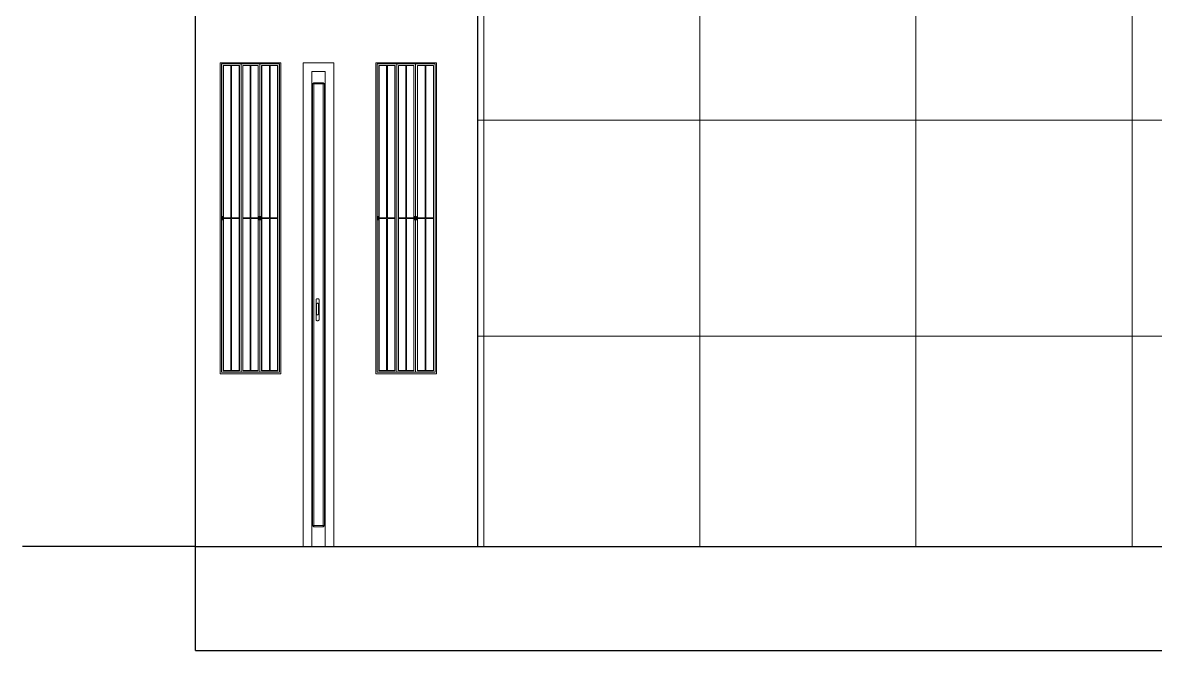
# Model space of a CAD drawing. Header units: inches. Extents: x -9985691 to 3643, y -3270716 to 4788.
# Drawn here: x -4972208.8 to -4972012.2, y -3262927.9 to -3262818.9 of the extents above; entities that cross this region are included whole.
import ezdxf

# ---------------------------------------------------------------- set-up
doc = ezdxf.new("R2010")
doc.units = ezdxf.units.IN
doc.header["$LTSCALE"] = 2
doc.header["$MEASUREMENT"] = 0
doc.linetypes.add('ACAD_ISO02W100', pattern=[15, 12, -3])
doc.layers.get('0').update_dxf_attribs({"linetype": 'CONTINUOUS'})
doc.layers.add('HATCH', color=60, linetype='ACAD_ISO02W100', lineweight=13)
doc.layers.add('window', color=4, linetype='CONTINUOUS', lineweight=13)

msp = doc.modelspace()

# ---------------------------------------------------------------- hatches: boundary and pattern name
at = {"layer": 'HATCH', "transparency": 33554661}
h = msp.add_hatch(dxfattribs=at)
h.set_pattern_fill('ANSI37', color=256, scale=300, angle=45)
h.set_pattern_definition([(90, (32433.695, 226.672), (-37.5, 0), []), (180, (32433.695, 226.672), (-4e-15, -37.5), [])])
h.paths.add_polyline_path([(-4972129.78, -3262909.85), (-4971845.53, -3262909.85), (-4971845.53, -3262578.85), (-4971815.53, -3262578.85), (-4971815.53, -3262573.85), (-4971845.53, -3262573.85), (-4971845.53, -3262535.85), (-4972129.78, -3262535.85), (-4972129.78, -3262573.85)])

# ---------------------------------------------------------------- linework, layer by layer
at = {"ltscale": 0.5}
for p, q in [((-4972129.78, -3262909.85), (-4972129.78, -3262573.85)), ((-4972178.79, -3262909.85), (-4972178.79, -3262802.85)), ((-4972178.79, -3262909.85), (-4972208.79, -3262909.85)), ((-4972178.79, -3262909.85), (-4971845.53, -3262909.85)), ((-4972178.79, -3262927.85), (-4972178.79, -3262909.85)), ((-4972178.79, -3262927.85), (-4971845.53, -3262927.85))]:
    msp.add_line(p, q, dxfattribs=at)
at = {"layer": 'window'}
for p, q in [((-4972174.51, -3262879.85), (-4972174.51, -3262825.85)), ((-4972163.99, -3262825.85), (-4972174.51, -3262825.85)), ((-4972174.29, -3262879.59), (-4972174.29, -3262826.05)), ((-4972164.21, -3262826.05), (-4972174.29, -3262826.05)), ((-4972174, -3262879.32), (-4972174, -3262826.31)), ((-4972174, -3262826.31), (-4972171.18, -3262826.31)), ((-4972173.96, -3262826.35), (-4972174, -3262826.31)), ((-4972173.96, -3262879.29), (-4972173.96, -3262826.35)), ((-4972171.22, -3262826.35), (-4972173.96, -3262826.35)), ((-4972172.66, -3262826.35), (-4972172.66, -3262852.75)), ((-4972172.52, -3262826.35), (-4972172.52, -3262852.75)), ((-4972171.22, -3262826.35), (-4972171.18, -3262826.31)), ((-4972171.22, -3262826.35), (-4972171.22, -3262879.29)), ((-4972171.18, -3262826.31), (-4972171.18, -3262879.32)), ((-4972170.89, -3262826.05), (-4972170.89, -3262879.59)), ((-4972167.9, -3262826.31), (-4972170.6, -3262826.31)), ((-4972170.6, -3262826.31), (-4972170.6, -3262879.32)), ((-4972170.57, -3262826.35), (-4972170.6, -3262826.31)), ((-4972170.57, -3262826.35), (-4972170.57, -3262879.29)), ((-4972170.57, -3262826.35), (-4972167.94, -3262826.35)), ((-4972169.32, -3262826.35), (-4972169.32, -3262852.75)), ((-4972169.18, -3262826.35), (-4972169.18, -3262852.75)), ((-4972167.94, -3262826.35), (-4972167.9, -3262826.31)), ((-4972167.94, -3262879.29), (-4972167.94, -3262826.35)), ((-4972167.9, -3262879.32), (-4972167.9, -3262826.31)), ((-4972167.61, -3262826.05), (-4972167.61, -3262879.59)), ((-4972167.32, -3262879.32), (-4972167.32, -3262826.31)), ((-4972167.32, -3262826.31), (-4972164.5, -3262826.31)), ((-4972167.28, -3262826.35), (-4972167.32, -3262826.31)), ((-4972167.28, -3262879.29), (-4972167.28, -3262826.35)), ((-4972164.54, -3262826.35), (-4972167.28, -3262826.35)), ((-4972165.98, -3262826.35), (-4972165.98, -3262852.75)), ((-4972165.84, -3262826.35), (-4972165.84, -3262852.75)), ((-4972164.54, -3262826.35), (-4972164.5, -3262826.31)), ((-4972164.54, -3262826.35), (-4972164.54, -3262879.29)), ((-4972164.5, -3262826.31), (-4972164.5, -3262879.32)), ((-4972164.21, -3262826.05), (-4972164.21, -3262879.59)), ((-4972163.99, -3262879.85), (-4972163.99, -3262825.85)), ((-4972147.49, -3262879.85), (-4972147.49, -3262825.85)), ((-4972136.97, -3262825.85), (-4972147.49, -3262825.85)), ((-4972147.27, -3262879.59), (-4972147.27, -3262826.05)), ((-4972137.19, -3262826.05), (-4972147.27, -3262826.05)), ((-4972146.98, -3262879.32), (-4972146.98, -3262826.31)), ((-4972146.98, -3262826.31), (-4972144.17, -3262826.31)), ((-4972146.95, -3262826.35), (-4972146.98, -3262826.31)), ((-4972146.95, -3262879.29), (-4972146.95, -3262826.35)), ((-4972144.2, -3262826.35), (-4972146.95, -3262826.35)), ((-4972145.65, -3262826.35), (-4972145.65, -3262852.75)), ((-4972145.5, -3262826.35), (-4972145.5, -3262852.75)), ((-4972144.2, -3262826.35), (-4972144.17, -3262826.31)), ((-4972144.2, -3262826.35), (-4972144.2, -3262879.29)), ((-4972144.17, -3262826.31), (-4972144.17, -3262879.32)), ((-4972143.88, -3262826.05), (-4972143.88, -3262879.59)), ((-4972140.88, -3262826.31), (-4972143.59, -3262826.31)), ((-4972143.59, -3262826.31), (-4972143.59, -3262879.32)), ((-4972143.55, -3262826.35), (-4972143.59, -3262826.31)), ((-4972143.55, -3262826.35), (-4972143.55, -3262879.29)), ((-4972143.55, -3262826.35), (-4972140.92, -3262826.35)), ((-4972142.31, -3262826.35), (-4972142.31, -3262852.75)), ((-4972142.16, -3262826.35), (-4972142.16, -3262852.75)), ((-4972140.92, -3262826.35), (-4972140.88, -3262826.31)), ((-4972140.92, -3262879.29), (-4972140.92, -3262826.35)), ((-4972140.88, -3262879.32), (-4972140.88, -3262826.31)), ((-4972140.59, -3262826.05), (-4972140.59, -3262879.59)), ((-4972140.3, -3262879.32), (-4972140.3, -3262826.31)), ((-4972140.3, -3262826.31), (-4972137.48, -3262826.31)), ((-4972140.27, -3262826.35), (-4972140.3, -3262826.31)), ((-4972140.27, -3262879.29), (-4972140.27, -3262826.35)), ((-4972137.52, -3262826.35), (-4972140.27, -3262826.35)), ((-4972138.97, -3262826.35), (-4972138.97, -3262852.75)), ((-4972138.82, -3262826.35), (-4972138.82, -3262852.75)), ((-4972137.52, -3262826.35), (-4972137.48, -3262826.31)), ((-4972137.52, -3262826.35), (-4972137.52, -3262879.29)), ((-4972137.48, -3262826.31), (-4972137.48, -3262879.32)), ((-4972137.19, -3262826.05), (-4972137.19, -3262879.59)), ((-4972136.97, -3262879.85), (-4972136.97, -3262825.85)), ((-4972158.48, -3262829.54), (-4972158.25, -3262829.31)), ((-4972156.42, -3262829.54), (-4972156.64, -3262829.31)), ((-4972174.17, -3262852.56), (-4972174.18, -3262852.57)), ((-4972174.18, -3262852.58), (-4972174.18, -3262852.57)), ((-4972174.18, -3262852.57), (-4972174.18, -3262852.57)), ((-4972174.18, -3262852.58), (-4972174.18, -3262852.58)), ((-4972174.18, -3262852.59), (-4972174.18, -3262852.58)), ((-4972174.18, -3262852.59), (-4972174.18, -3262852.58)), ((-4972174.18, -3262853.09), (-4972174.18, -3262852.59)), ((-4972174.17, -3262852.56), (-4972174.16, -3262852.56)), ((-4972174.17, -3262852.56), (-4972174.17, -3262852.56)), ((-4972174.17, -3262852.68), (-4972174.17, -3262852.69)), ((-4972174.17, -3262852.68), (-4972174.17, -3262852.68)), ((-4972174.16, -3262852.68), (-4972174.17, -3262852.68)), ((-4972174.17, -3262852.69), (-4972174.17, -3262852.69)), ((-4972174.17, -3262852.69), (-4972174.17, -3262852.69)), ((-4972174.17, -3262852.69), (-4972174.17, -3262852.94)), ((-4972174.17, -3262852.95), (-4972174.17, -3262852.94)), ((-4972174.17, -3262852.96), (-4972174.17, -3262852.95)), ((-4972174.17, -3262852.95), (-4972174.17, -3262852.95)), ((-4972174.17, -3262852.95), (-4972174.17, -3262852.95)), ((-4972174.16, -3262852.96), (-4972174.17, -3262852.96)), ((-4972174.15, -3262852.55), (-4972174.16, -3262852.56)), ((-4972174.16, -3262852.56), (-4972174.16, -3262852.56)), ((-4972174.16, -3262852.67), (-4972174.16, -3262852.68)), ((-4972174.16, -3262852.67), (-4972174.16, -3262852.67)), ((-4972174.15, -3262852.67), (-4972174.16, -3262852.67)), ((-4972174.14, -3262852.55), (-4972174.15, -3262852.55)), ((-4972174.15, -3262852.67), (-4972174.15, -3262852.67)), ((-4972174.14, -3262852.67), (-4972174.15, -3262852.67)), ((-4972174.14, -3262852.55), (-4972174.13, -3262852.56)), ((-4972174.14, -3262852.55), (-4972174.14, -3262852.55)), ((-4972174.14, -3262852.67), (-4972174.14, -3262852.67)), ((-4972174.14, -3262852.67), (-4972174.14, -3262852.67)), ((-4972174.13, -3262852.67), (-4972174.14, -3262852.67)), ((-4972174.13, -3262852.56), (-4972174.13, -3262852.56)), ((-4972174.13, -3262852.56), (-4972174.12, -3262852.56)), ((-4972174.13, -3262852.67), (-4972174.13, -3262852.67)), ((-4972174.12, -3262852.68), (-4972174.13, -3262852.67)), ((-4972174.12, -3262852.56), (-4972174.11, -3262852.57)), ((-4972174.12, -3262852.56), (-4972174.12, -3262852.56)), ((-4972174.12, -3262852.68), (-4972174.12, -3262852.68)), ((-4972174.12, -3262852.68), (-4972174.12, -3262852.68)), ((-4972174.12, -3262852.69), (-4972174.12, -3262852.68)), ((-4972174.12, -3262852.94), (-4972174.12, -3262852.69)), ((-4972174.12, -3262852.69), (-4972174.12, -3262852.69)), ((-4972174.12, -3262852.69), (-4972174.12, -3262852.69)), ((-4972174.12, -3262852.94), (-4972174.12, -3262852.95)), ((-4972174.12, -3262852.95), (-4972174.12, -3262852.95)), ((-4972174.12, -3262852.95), (-4972174.12, -3262852.95)), ((-4972174.12, -3262852.95), (-4972174.12, -3262852.96)), ((-4972174.12, -3262852.96), (-4972174.12, -3262852.96)), ((-4972174.11, -3262852.58), (-4972174.11, -3262852.57)), ((-4972174.11, -3262852.57), (-4972174.11, -3262852.57)), ((-4972174.1, -3262852.58), (-4972174.11, -3262852.58)), ((-4972174.1, -3262852.58), (-4972174.1, -3262852.59)), ((-4972174.1, -3262852.59), (-4972174.1, -3262853.09)), ((-4972173.96, -3262852.75), (-4972172.66, -3262852.75)), ((-4972173.96, -3262852.88), (-4972172.66, -3262852.88)), ((-4972172.66, -3262852.88), (-4972172.66, -3262879.29)), ((-4972172.52, -3262852.75), (-4972171.22, -3262852.75)), ((-4972172.52, -3262852.88), (-4972171.22, -3262852.88)), ((-4972172.52, -3262852.88), (-4972172.52, -3262879.29)), ((-4972169.32, -3262852.75), (-4972170.57, -3262852.75)), ((-4972169.32, -3262852.88), (-4972170.57, -3262852.88)), ((-4972169.32, -3262852.88), (-4972169.32, -3262879.29)), ((-4972167.94, -3262852.75), (-4972169.18, -3262852.75)), ((-4972169.18, -3262852.88), (-4972169.18, -3262879.29)), ((-4972167.94, -3262852.88), (-4972169.18, -3262852.88)), ((-4972167.8, -3262852.58), (-4972167.8, -3262852.59)), ((-4972167.79, -3262852.58), (-4972167.8, -3262852.58)), ((-4972167.8, -3262852.59), (-4972167.8, -3262853.09)), ((-4972167.78, -3262852.56), (-4972167.79, -3262852.57)), ((-4972167.79, -3262852.57), (-4972167.79, -3262852.58)), ((-4972167.79, -3262852.57), (-4972167.79, -3262852.57)), ((-4972167.77, -3262852.56), (-4972167.78, -3262852.56)), ((-4972167.78, -3262852.56), (-4972167.78, -3262852.56)), ((-4972167.78, -3262852.68), (-4972167.77, -3262852.68)), ((-4972167.78, -3262852.68), (-4972167.78, -3262852.68)), ((-4972167.78, -3262852.69), (-4972167.78, -3262852.68)), ((-4972167.78, -3262852.69), (-4972167.78, -3262852.69)), ((-4972167.78, -3262852.69), (-4972167.78, -3262852.69)), ((-4972167.78, -3262852.73), (-4972167.78, -3262852.69)), ((-4972167.78, -3262852.72), (-4972167.77, -3262852.71)), ((-4972167.78, -3262852.73), (-4972167.78, -3262852.72)), ((-4972167.78, -3262852.72), (-4972167.78, -3262852.72)), ((-4972167.78, -3262852.72), (-4972167.78, -3262852.72)), ((-4972167.78, -3262852.73), (-4972167.78, -3262852.73)), ((-4972167.78, -3262852.94), (-4972167.78, -3262852.73)), ((-4972167.78, -3262852.94), (-4972167.78, -3262852.95)), ((-4972167.78, -3262852.95), (-4972167.78, -3262852.95)), ((-4972167.78, -3262852.95), (-4972167.78, -3262852.95)), ((-4972167.78, -3262852.95), (-4972167.78, -3262852.96)), ((-4972167.78, -3262852.96), (-4972167.77, -3262852.96)), ((-4972167.76, -3262852.55), (-4972167.77, -3262852.56)), ((-4972167.77, -3262852.56), (-4972167.77, -3262852.56)), ((-4972167.77, -3262852.67), (-4972167.76, -3262852.67)), ((-4972167.77, -3262852.67), (-4972167.77, -3262852.67)), ((-4972167.77, -3262852.68), (-4972167.77, -3262852.67)), ((-4972167.77, -3262852.71), (-4972167.76, -3262852.71)), ((-4972167.77, -3262852.71), (-4972167.77, -3262852.71)), ((-4972167.77, -3262852.71), (-4972167.77, -3262852.71)), ((-4972167.75, -3262852.55), (-4972167.76, -3262852.55)), ((-4972167.76, -3262852.55), (-4972167.76, -3262852.55)), ((-4972167.76, -3262852.67), (-4972167.75, -3262852.67)), ((-4972167.76, -3262852.67), (-4972167.76, -3262852.67)), ((-4972167.76, -3262852.67), (-4972167.76, -3262852.67)), ((-4972167.76, -3262852.71), (-4972167.76, -3262852.71)), ((-4972167.76, -3262852.71), (-4972167.75, -3262852.71)), ((-4972167.76, -3262852.71), (-4972167.76, -3262852.71)), ((-4972167.74, -3262852.56), (-4972167.75, -3262852.55)), ((-4972167.75, -3262852.67), (-4972167.74, -3262852.67)), ((-4972167.75, -3262852.67), (-4972167.75, -3262852.67)), ((-4972167.75, -3262852.71), (-4972167.74, -3262852.71)), ((-4972167.75, -3262852.71), (-4972167.75, -3262852.71)), ((-4972167.73, -3262852.56), (-4972167.74, -3262852.56)), ((-4972167.74, -3262852.56), (-4972167.74, -3262852.56)), ((-4972167.74, -3262852.67), (-4972167.74, -3262852.68)), ((-4972167.74, -3262852.67), (-4972167.74, -3262852.67)), ((-4972167.74, -3262852.68), (-4972167.73, -3262852.68)), ((-4972167.74, -3262852.71), (-4972167.74, -3262852.71)), ((-4972167.74, -3262852.71), (-4972167.73, -3262852.72)), ((-4972167.74, -3262852.71), (-4972167.74, -3262852.71)), ((-4972167.74, -3262852.96), (-4972167.73, -3262852.96)), ((-4972167.72, -3262852.57), (-4972167.73, -3262852.56)), ((-4972167.73, -3262852.56), (-4972167.73, -3262852.56)), ((-4972167.73, -3262852.68), (-4972167.73, -3262852.69)), ((-4972167.73, -3262852.68), (-4972167.73, -3262852.68)), ((-4972167.73, -3262852.69), (-4972167.73, -3262852.69)), ((-4972167.73, -3262852.69), (-4972167.73, -3262852.69)), ((-4972167.73, -3262852.94), (-4972167.73, -3262852.69)), ((-4972167.73, -3262852.72), (-4972167.73, -3262852.72)), ((-4972167.73, -3262852.72), (-4972167.73, -3262852.72)), ((-4972167.73, -3262852.72), (-4972167.73, -3262852.73)), ((-4972167.73, -3262852.73), (-4972167.73, -3262852.73)), ((-4972167.73, -3262852.95), (-4972167.73, -3262852.94)), ((-4972167.73, -3262852.96), (-4972167.73, -3262852.95)), ((-4972167.73, -3262852.95), (-4972167.73, -3262852.95)), ((-4972167.73, -3262852.95), (-4972167.73, -3262852.95)), ((-4972167.72, -3262852.58), (-4972167.72, -3262852.57)), ((-4972167.72, -3262852.57), (-4972167.72, -3262852.57)), ((-4972167.72, -3262852.58), (-4972167.72, -3262852.58)), ((-4972167.72, -3262852.59), (-4972167.72, -3262852.58)), ((-4972167.72, -3262852.59), (-4972167.72, -3262852.58)), ((-4972167.72, -3262853.09), (-4972167.72, -3262852.59)), ((-4972167.5, -3262852.58), (-4972167.5, -3262852.57)), ((-4972167.5, -3262852.57), (-4972167.49, -3262852.57)), ((-4972167.5, -3262852.58), (-4972167.5, -3262852.58)), ((-4972167.5, -3262852.59), (-4972167.5, -3262852.58)), ((-4972167.5, -3262852.59), (-4972167.5, -3262852.58)), ((-4972167.5, -3262853.09), (-4972167.5, -3262852.59)), ((-4972167.49, -3262852.56), (-4972167.49, -3262852.57)), ((-4972167.49, -3262852.56), (-4972167.48, -3262852.56)), ((-4972167.49, -3262852.56), (-4972167.49, -3262852.56)), ((-4972167.49, -3262852.68), (-4972167.49, -3262852.69)), ((-4972167.48, -3262852.68), (-4972167.49, -3262852.68)), ((-4972167.49, -3262852.69), (-4972167.49, -3262852.69)), ((-4972167.49, -3262852.69), (-4972167.49, -3262852.69)), ((-4972167.49, -3262852.69), (-4972167.49, -3262852.94)), ((-4972167.49, -3262852.95), (-4972167.49, -3262852.94)), ((-4972167.48, -3262852.96), (-4972167.49, -3262852.95)), ((-4972167.49, -3262852.95), (-4972167.49, -3262852.95)), ((-4972167.49, -3262852.95), (-4972167.49, -3262852.95)), ((-4972167.47, -3262852.56), (-4972167.48, -3262852.56)), ((-4972167.48, -3262852.67), (-4972167.48, -3262852.68)), ((-4972167.47, -3262852.67), (-4972167.48, -3262852.67)), ((-4972167.48, -3262852.68), (-4972167.48, -3262852.68)), ((-4972167.48, -3262852.96), (-4972167.48, -3262852.96)), ((-4972167.47, -3262852.55), (-4972167.47, -3262852.56)), ((-4972167.46, -3262852.55), (-4972167.47, -3262852.55)), ((-4972167.47, -3262852.67), (-4972167.47, -3262852.67)), ((-4972167.47, -3262852.67), (-4972167.47, -3262852.67)), ((-4972167.46, -3262852.67), (-4972167.47, -3262852.67)), ((-4972167.46, -3262852.55), (-4972167.45, -3262852.56)), ((-4972167.46, -3262852.55), (-4972167.46, -3262852.55)), ((-4972167.46, -3262852.67), (-4972167.46, -3262852.67)), ((-4972167.45, -3262852.67), (-4972167.46, -3262852.67)), ((-4972167.45, -3262852.56), (-4972167.44, -3262852.56)), ((-4972167.45, -3262852.67), (-4972167.45, -3262852.67)), ((-4972167.45, -3262852.67), (-4972167.45, -3262852.67)), ((-4972167.44, -3262852.68), (-4972167.45, -3262852.67)), ((-4972167.44, -3262852.56), (-4972167.44, -3262852.56)), ((-4972167.44, -3262852.56), (-4972167.43, -3262852.56)), ((-4972167.44, -3262852.68), (-4972167.44, -3262852.68)), ((-4972167.44, -3262852.68), (-4972167.44, -3262852.68)), ((-4972167.44, -3262852.69), (-4972167.44, -3262852.68)), ((-4972167.44, -3262852.69), (-4972167.44, -3262852.69)), ((-4972167.43, -3262852.69), (-4972167.44, -3262852.69)), ((-4972167.43, -3262852.94), (-4972167.44, -3262852.95)), ((-4972167.44, -3262852.95), (-4972167.44, -3262852.95)), ((-4972167.44, -3262852.95), (-4972167.44, -3262852.95)), ((-4972167.44, -3262852.95), (-4972167.44, -3262852.96)), ((-4972167.44, -3262852.96), (-4972167.44, -3262852.96)), ((-4972167.43, -3262852.56), (-4972167.43, -3262852.57)), ((-4972167.42, -3262852.58), (-4972167.43, -3262852.57)), ((-4972167.43, -3262852.57), (-4972167.43, -3262852.57)), ((-4972167.43, -3262852.94), (-4972167.43, -3262852.69)), ((-4972167.42, -3262852.58), (-4972167.42, -3262852.59)), ((-4972167.42, -3262852.58), (-4972167.42, -3262852.58)), ((-4972167.42, -3262852.59), (-4972167.42, -3262853.09)), ((-4972167.28, -3262852.75), (-4972165.98, -3262852.75)), ((-4972167.28, -3262852.88), (-4972165.98, -3262852.88)), ((-4972165.98, -3262852.88), (-4972165.98, -3262879.29)), ((-4972165.84, -3262852.75), (-4972164.54, -3262852.75)), ((-4972165.84, -3262852.88), (-4972164.54, -3262852.88)), ((-4972165.84, -3262852.88), (-4972165.84, -3262879.29)), ((-4972147.17, -3262852.58), (-4972147.16, -3262852.58)), ((-4972147.17, -3262852.59), (-4972147.17, -3262852.58)), ((-4972147.17, -3262852.59), (-4972147.16, -3262852.58)), ((-4972147.17, -3262853.09), (-4972147.17, -3262852.59)), ((-4972147.15, -3262852.56), (-4972147.16, -3262852.57)), ((-4972147.16, -3262852.58), (-4972147.16, -3262852.57)), ((-4972147.16, -3262852.57), (-4972147.16, -3262852.57)), ((-4972147.15, -3262852.56), (-4972147.14, -3262852.56)), ((-4972147.15, -3262852.56), (-4972147.15, -3262852.56)), ((-4972147.14, -3262852.67), (-4972147.15, -3262852.68)), ((-4972147.15, -3262852.68), (-4972147.15, -3262852.69)), ((-4972147.15, -3262852.68), (-4972147.15, -3262852.68)), ((-4972147.15, -3262852.68), (-4972147.15, -3262852.68)), ((-4972147.15, -3262852.69), (-4972147.15, -3262852.69)), ((-4972147.15, -3262852.69), (-4972147.15, -3262852.69)), ((-4972147.15, -3262852.69), (-4972147.15, -3262852.94)), ((-4972147.15, -3262852.95), (-4972147.15, -3262852.94)), ((-4972147.15, -3262852.96), (-4972147.15, -3262852.95)), ((-4972147.15, -3262852.95), (-4972147.15, -3262852.95)), ((-4972147.15, -3262852.95), (-4972147.15, -3262852.95)), ((-4972147.15, -3262852.96), (-4972147.15, -3262852.96)), ((-4972147.13, -3262852.55), (-4972147.14, -3262852.56)), ((-4972147.14, -3262852.56), (-4972147.14, -3262852.56)), ((-4972147.14, -3262852.67), (-4972147.14, -3262852.67)), ((-4972147.13, -3262852.67), (-4972147.14, -3262852.67)), ((-4972147.13, -3262852.55), (-4972147.13, -3262852.55)), ((-4972147.12, -3262852.55), (-4972147.13, -3262852.55)), ((-4972147.13, -3262852.67), (-4972147.13, -3262852.67)), ((-4972147.13, -3262852.67), (-4972147.13, -3262852.67)), ((-4972147.12, -3262852.67), (-4972147.13, -3262852.67)), ((-4972147.12, -3262852.55), (-4972147.11, -3262852.56)), ((-4972147.12, -3262852.67), (-4972147.12, -3262852.67)), ((-4972147.11, -3262852.67), (-4972147.12, -3262852.67)), ((-4972147.11, -3262852.56), (-4972147.11, -3262852.56)), ((-4972147.11, -3262852.56), (-4972147.1, -3262852.56)), ((-4972147.11, -3262852.67), (-4972147.11, -3262852.67)), ((-4972147.11, -3262852.68), (-4972147.11, -3262852.67)), ((-4972147.1, -3262852.68), (-4972147.11, -3262852.68)), ((-4972147.1, -3262852.96), (-4972147.11, -3262852.96)), ((-4972147.1, -3262852.56), (-4972147.09, -3262852.57)), ((-4972147.1, -3262852.56), (-4972147.1, -3262852.56)), ((-4972147.1, -3262852.68), (-4972147.1, -3262852.68)), ((-4972147.1, -3262852.69), (-4972147.1, -3262852.68)), ((-4972147.1, -3262852.94), (-4972147.1, -3262852.69)), ((-4972147.1, -3262852.69), (-4972147.1, -3262852.69)), ((-4972147.1, -3262852.69), (-4972147.1, -3262852.69)), ((-4972147.1, -3262852.94), (-4972147.1, -3262852.95)), ((-4972147.1, -3262852.95), (-4972147.1, -3262852.95)), ((-4972147.1, -3262852.95), (-4972147.1, -3262852.95)), ((-4972147.1, -3262852.95), (-4972147.1, -3262852.96)), ((-4972147.09, -3262852.58), (-4972147.09, -3262852.57)), ((-4972147.09, -3262852.57), (-4972147.09, -3262852.57)), ((-4972147.09, -3262852.58), (-4972147.09, -3262852.59)), ((-4972147.09, -3262852.58), (-4972147.09, -3262852.58)), ((-4972147.09, -3262852.59), (-4972147.09, -3262853.09)), ((-4972146.95, -3262852.75), (-4972145.65, -3262852.75)), ((-4972146.95, -3262852.88), (-4972145.65, -3262852.88)), ((-4972145.65, -3262852.88), (-4972145.65, -3262879.29)), ((-4972145.5, -3262852.75), (-4972144.2, -3262852.75)), ((-4972145.5, -3262852.88), (-4972144.2, -3262852.88)), ((-4972145.5, -3262852.88), (-4972145.5, -3262879.29)), ((-4972142.31, -3262852.75), (-4972143.55, -3262852.75)), ((-4972142.31, -3262852.88), (-4972143.55, -3262852.88)), ((-4972142.31, -3262852.88), (-4972142.31, -3262879.29)), ((-4972140.92, -3262852.75), (-4972142.16, -3262852.75)), ((-4972142.16, -3262852.88), (-4972142.16, -3262879.29)), ((-4972140.92, -3262852.88), (-4972142.16, -3262852.88)), ((-4972140.77, -3262852.57), (-4972140.78, -3262852.58)), ((-4972140.78, -3262852.58), (-4972140.78, -3262852.59)), ((-4972140.78, -3262852.58), (-4972140.78, -3262852.58)), ((-4972140.78, -3262852.59), (-4972140.78, -3262853.09)), ((-4972140.77, -3262852.56), (-4972140.77, -3262852.57)), ((-4972140.76, -3262852.56), (-4972140.77, -3262852.56)), ((-4972140.77, -3262852.57), (-4972140.77, -3262852.57)), ((-4972140.77, -3262852.69), (-4972140.76, -3262852.69)), ((-4972140.77, -3262852.69), (-4972140.77, -3262852.69)), ((-4972140.77, -3262852.73), (-4972140.77, -3262852.69)), ((-4972140.77, -3262852.73), (-4972140.76, -3262852.72)), ((-4972140.77, -3262852.73), (-4972140.77, -3262852.73)), ((-4972140.77, -3262852.94), (-4972140.77, -3262852.73)), ((-4972140.77, -3262852.94), (-4972140.77, -3262852.95)), ((-4972140.77, -3262852.95), (-4972140.76, -3262852.95)), ((-4972140.75, -3262852.56), (-4972140.76, -3262852.56)), ((-4972140.76, -3262852.56), (-4972140.76, -3262852.56)), ((-4972140.76, -3262852.68), (-4972140.75, -3262852.67)), ((-4972140.76, -3262852.68), (-4972140.76, -3262852.68)), ((-4972140.76, -3262852.68), (-4972140.76, -3262852.68)), ((-4972140.76, -3262852.69), (-4972140.76, -3262852.68)), ((-4972140.76, -3262852.72), (-4972140.76, -3262852.71)), ((-4972140.76, -3262852.71), (-4972140.75, -3262852.71)), ((-4972140.76, -3262852.72), (-4972140.76, -3262852.72)), ((-4972140.76, -3262852.72), (-4972140.76, -3262852.72)), ((-4972140.76, -3262852.95), (-4972140.76, -3262852.95)), ((-4972140.76, -3262852.95), (-4972140.76, -3262852.96)), ((-4972140.76, -3262852.96), (-4972140.76, -3262852.96)), ((-4972140.75, -3262852.55), (-4972140.75, -3262852.56)), ((-4972140.74, -3262852.55), (-4972140.75, -3262852.55)), ((-4972140.75, -3262852.67), (-4972140.74, -3262852.67)), ((-4972140.75, -3262852.67), (-4972140.75, -3262852.67)), ((-4972140.75, -3262852.67), (-4972140.75, -3262852.67)), ((-4972140.75, -3262852.71), (-4972140.75, -3262852.71)), ((-4972140.75, -3262852.71), (-4972140.75, -3262852.71)), ((-4972140.75, -3262852.71), (-4972140.74, -3262852.71)), ((-4972140.73, -3262852.55), (-4972140.74, -3262852.55)), ((-4972140.74, -3262852.67), (-4972140.73, -3262852.67)), ((-4972140.74, -3262852.67), (-4972140.74, -3262852.67)), ((-4972140.74, -3262852.71), (-4972140.74, -3262852.71)), ((-4972140.74, -3262852.71), (-4972140.73, -3262852.71)), ((-4972140.73, -3262852.56), (-4972140.73, -3262852.55)), ((-4972140.72, -3262852.56), (-4972140.73, -3262852.56)), ((-4972140.73, -3262852.67), (-4972140.72, -3262852.67)), ((-4972140.73, -3262852.67), (-4972140.73, -3262852.67)), ((-4972140.73, -3262852.67), (-4972140.73, -3262852.67)), ((-4972140.73, -3262852.71), (-4972140.73, -3262852.71)), ((-4972140.73, -3262852.71), (-4972140.72, -3262852.71)), ((-4972140.73, -3262852.71), (-4972140.73, -3262852.71)), ((-4972140.72, -3262852.56), (-4972140.72, -3262852.56)), ((-4972140.71, -3262852.56), (-4972140.72, -3262852.56)), ((-4972140.72, -3262852.67), (-4972140.72, -3262852.68)), ((-4972140.72, -3262852.68), (-4972140.71, -3262852.68)), ((-4972140.72, -3262852.68), (-4972140.72, -3262852.68)), ((-4972140.72, -3262852.71), (-4972140.72, -3262852.71)), ((-4972140.72, -3262852.71), (-4972140.72, -3262852.72)), ((-4972140.72, -3262852.72), (-4972140.71, -3262852.72)), ((-4972140.72, -3262852.96), (-4972140.71, -3262852.95)), ((-4972140.72, -3262852.96), (-4972140.72, -3262852.96)), ((-4972140.71, -3262852.57), (-4972140.71, -3262852.56)), ((-4972140.7, -3262852.57), (-4972140.71, -3262852.57)), ((-4972140.71, -3262852.68), (-4972140.71, -3262852.69)), ((-4972140.71, -3262852.69), (-4972140.71, -3262852.69)), ((-4972140.71, -3262852.69), (-4972140.71, -3262852.69)), ((-4972140.71, -3262852.94), (-4972140.71, -3262852.69)), ((-4972140.71, -3262852.72), (-4972140.71, -3262852.72)), ((-4972140.71, -3262852.72), (-4972140.71, -3262852.73)), ((-4972140.71, -3262852.73), (-4972140.71, -3262852.73)), ((-4972140.71, -3262852.95), (-4972140.71, -3262852.94)), ((-4972140.71, -3262852.95), (-4972140.71, -3262852.95)), ((-4972140.71, -3262852.95), (-4972140.71, -3262852.95)), ((-4972140.7, -3262852.58), (-4972140.7, -3262852.57)), ((-4972140.7, -3262852.58), (-4972140.7, -3262852.58)), ((-4972140.7, -3262852.59), (-4972140.7, -3262852.58)), ((-4972140.7, -3262852.59), (-4972140.7, -3262852.58)), ((-4972140.7, -3262853.09), (-4972140.7, -3262852.59)), ((-4972140.47, -3262852.56), (-4972140.48, -3262852.57)), ((-4972140.48, -3262852.58), (-4972140.48, -3262852.57)), ((-4972140.48, -3262852.57), (-4972140.48, -3262852.57)), ((-4972140.48, -3262852.58), (-4972140.48, -3262852.58)), ((-4972140.48, -3262852.59), (-4972140.48, -3262852.58)), ((-4972140.48, -3262852.59), (-4972140.48, -3262852.58)), ((-4972140.48, -3262853.09), (-4972140.48, -3262852.59)), ((-4972140.47, -3262852.56), (-4972140.46, -3262852.56)), ((-4972140.47, -3262852.56), (-4972140.47, -3262852.56)), ((-4972140.47, -3262852.68), (-4972140.47, -3262852.69)), ((-4972140.47, -3262852.68), (-4972140.47, -3262852.68)), ((-4972140.46, -3262852.68), (-4972140.47, -3262852.68)), ((-4972140.47, -3262852.69), (-4972140.47, -3262852.69)), ((-4972140.47, -3262852.69), (-4972140.47, -3262852.69)), ((-4972140.47, -3262852.69), (-4972140.47, -3262852.94)), ((-4972140.47, -3262852.95), (-4972140.47, -3262852.94)), ((-4972140.47, -3262852.96), (-4972140.47, -3262852.95)), ((-4972140.47, -3262852.95), (-4972140.47, -3262852.95)), ((-4972140.47, -3262852.95), (-4972140.47, -3262852.95)), ((-4972140.46, -3262852.96), (-4972140.47, -3262852.96)), ((-4972140.45, -3262852.55), (-4972140.46, -3262852.56)), ((-4972140.46, -3262852.56), (-4972140.46, -3262852.56)), ((-4972140.46, -3262852.67), (-4972140.46, -3262852.68)), ((-4972140.46, -3262852.67), (-4972140.46, -3262852.67)), ((-4972140.45, -3262852.67), (-4972140.46, -3262852.67)), ((-4972140.44, -3262852.55), (-4972140.45, -3262852.55)), ((-4972140.45, -3262852.67), (-4972140.45, -3262852.67)), ((-4972140.44, -3262852.67), (-4972140.45, -3262852.67)), ((-4972140.44, -3262852.55), (-4972140.43, -3262852.56)), ((-4972140.44, -3262852.55), (-4972140.44, -3262852.55)), ((-4972140.44, -3262852.67), (-4972140.44, -3262852.67)), ((-4972140.44, -3262852.67), (-4972140.44, -3262852.67)), ((-4972140.43, -3262852.67), (-4972140.44, -3262852.67)), ((-4972140.43, -3262852.56), (-4972140.43, -3262852.56)), ((-4972140.43, -3262852.56), (-4972140.42, -3262852.56)), ((-4972140.43, -3262852.67), (-4972140.43, -3262852.67)), ((-4972140.43, -3262852.68), (-4972140.43, -3262852.67)), ((-4972140.42, -3262852.68), (-4972140.43, -3262852.68)), ((-4972140.42, -3262852.96), (-4972140.43, -3262852.96)), ((-4972140.42, -3262852.56), (-4972140.41, -3262852.57)), ((-4972140.42, -3262852.56), (-4972140.42, -3262852.56)), ((-4972140.42, -3262852.68), (-4972140.42, -3262852.68)), ((-4972140.42, -3262852.69), (-4972140.42, -3262852.68)), ((-4972140.42, -3262852.94), (-4972140.42, -3262852.69)), ((-4972140.42, -3262852.69), (-4972140.42, -3262852.69)), ((-4972140.42, -3262852.69), (-4972140.42, -3262852.69)), ((-4972140.42, -3262852.94), (-4972140.42, -3262852.95)), ((-4972140.42, -3262852.95), (-4972140.42, -3262852.95)), ((-4972140.42, -3262852.95), (-4972140.42, -3262852.95)), ((-4972140.42, -3262852.95), (-4972140.42, -3262852.96)), ((-4972140.41, -3262852.58), (-4972140.41, -3262852.57)), ((-4972140.41, -3262852.57), (-4972140.41, -3262852.57)), ((-4972140.41, -3262852.58), (-4972140.4, -3262852.59)), ((-4972140.41, -3262852.58), (-4972140.41, -3262852.58)), ((-4972140.4, -3262852.59), (-4972140.4, -3262853.09)), ((-4972140.27, -3262852.75), (-4972138.97, -3262852.75)), ((-4972140.27, -3262852.88), (-4972138.97, -3262852.88)), ((-4972138.97, -3262852.88), (-4972138.97, -3262879.29)), ((-4972138.82, -3262852.75), (-4972137.52, -3262852.75)), ((-4972138.82, -3262852.88), (-4972137.52, -3262852.88)), ((-4972138.82, -3262852.88), (-4972138.82, -3262879.29)), ((-4972174.18, -3262853.09), (-4972174.18, -3262853.09)), ((-4972174.18, -3262853.1), (-4972174.18, -3262853.09)), ((-4972174.18, -3262853.1), (-4972174.18, -3262853.1)), ((-4972174.18, -3262853.1), (-4972174.18, -3262853.11)), ((-4972174.18, -3262853.11), (-4972174.17, -3262853.11)), ((-4972174.16, -3262853.12), (-4972174.17, -3262853.11)), ((-4972174.17, -3262853.11), (-4972174.17, -3262853.11)), ((-4972174.15, -3262852.97), (-4972174.16, -3262852.96)), ((-4972174.16, -3262852.96), (-4972174.16, -3262852.96)), ((-4972174.16, -3262852.96), (-4972174.16, -3262852.96)), ((-4972174.15, -3262853.12), (-4972174.16, -3262853.12)), ((-4972174.16, -3262853.12), (-4972174.16, -3262853.12)), ((-4972174.14, -3262852.97), (-4972174.15, -3262852.97)), ((-4972174.15, -3262852.97), (-4972174.15, -3262852.97)), ((-4972174.14, -3262853.12), (-4972174.15, -3262853.12)), ((-4972174.13, -3262852.96), (-4972174.14, -3262852.97)), ((-4972174.14, -3262852.97), (-4972174.14, -3262852.97)), ((-4972174.14, -3262852.97), (-4972174.14, -3262852.97)), ((-4972174.14, -3262853.12), (-4972174.14, -3262853.12)), ((-4972174.14, -3262853.12), (-4972174.13, -3262853.12)), ((-4972174.12, -3262852.96), (-4972174.13, -3262852.96)), ((-4972174.13, -3262852.96), (-4972174.13, -3262852.96)), ((-4972174.12, -3262853.11), (-4972174.13, -3262853.12)), ((-4972174.13, -3262853.12), (-4972174.13, -3262853.12)), ((-4972174.12, -3262853.11), (-4972174.11, -3262853.11)), ((-4972174.12, -3262853.11), (-4972174.12, -3262853.11)), ((-4972174.1, -3262853.09), (-4972174.11, -3262853.1)), ((-4972174.1, -3262853.09), (-4972174.11, -3262853.1)), ((-4972174.11, -3262853.1), (-4972174.11, -3262853.1)), ((-4972174.11, -3262853.11), (-4972174.11, -3262853.1)), ((-4972174.1, -3262853.09), (-4972174.1, -3262853.09)), ((-4972167.8, -3262853.09), (-4972167.79, -3262853.1)), ((-4972167.8, -3262853.09), (-4972167.8, -3262853.09)), ((-4972167.8, -3262853.09), (-4972167.79, -3262853.1)), ((-4972167.79, -3262853.1), (-4972167.79, -3262853.1)), ((-4972167.79, -3262853.1), (-4972167.79, -3262853.11)), ((-4972167.79, -3262853.11), (-4972167.78, -3262853.11)), ((-4972167.78, -3262853.11), (-4972167.77, -3262853.12)), ((-4972167.78, -3262853.11), (-4972167.78, -3262853.11)), ((-4972167.77, -3262852.96), (-4972167.77, -3262852.96)), ((-4972167.77, -3262852.96), (-4972167.77, -3262852.96)), ((-4972167.77, -3262852.96), (-4972167.76, -3262852.97)), ((-4972167.77, -3262853.12), (-4972167.77, -3262853.12)), ((-4972167.77, -3262853.12), (-4972167.76, -3262853.12)), ((-4972167.76, -3262852.97), (-4972167.76, -3262852.97)), ((-4972167.76, -3262852.97), (-4972167.76, -3262852.97)), ((-4972167.76, -3262852.97), (-4972167.75, -3262852.97)), ((-4972167.76, -3262853.12), (-4972167.75, -3262853.12)), ((-4972167.76, -3262853.12), (-4972167.76, -3262853.12)), ((-4972167.75, -3262852.97), (-4972167.74, -3262852.96)), ((-4972167.75, -3262852.97), (-4972167.75, -3262852.97)), ((-4972167.75, -3262853.12), (-4972167.74, -3262853.12)), ((-4972167.74, -3262852.96), (-4972167.74, -3262852.96)), ((-4972167.74, -3262852.96), (-4972167.74, -3262852.96)), ((-4972167.74, -3262853.12), (-4972167.73, -3262853.11)), ((-4972167.74, -3262853.12), (-4972167.74, -3262853.12)), ((-4972167.73, -3262853.11), (-4972167.73, -3262853.11)), ((-4972167.73, -3262853.11), (-4972167.72, -3262853.11)), ((-4972167.72, -3262853.09), (-4972167.72, -3262853.09)), ((-4972167.72, -3262853.1), (-4972167.72, -3262853.09)), ((-4972167.72, -3262853.11), (-4972167.72, -3262853.1)), ((-4972167.72, -3262853.1), (-4972167.72, -3262853.1)), ((-4972167.5, -3262853.09), (-4972167.5, -3262853.09)), ((-4972167.5, -3262853.1), (-4972167.5, -3262853.09)), ((-4972167.5, -3262853.1), (-4972167.5, -3262853.1)), ((-4972167.5, -3262853.1), (-4972167.49, -3262853.11)), ((-4972167.48, -3262853.12), (-4972167.49, -3262853.11)), ((-4972167.49, -3262853.11), (-4972167.49, -3262853.11)), ((-4972167.49, -3262853.11), (-4972167.49, -3262853.11)), ((-4972167.47, -3262852.96), (-4972167.48, -3262852.96)), ((-4972167.48, -3262852.96), (-4972167.48, -3262852.96)), ((-4972167.48, -3262853.12), (-4972167.47, -3262853.12)), ((-4972167.47, -3262852.97), (-4972167.47, -3262852.96)), ((-4972167.46, -3262852.97), (-4972167.47, -3262852.97)), ((-4972167.47, -3262852.97), (-4972167.47, -3262852.97)), ((-4972167.46, -3262853.12), (-4972167.47, -3262853.12)), ((-4972167.47, -3262853.12), (-4972167.47, -3262853.12)), ((-4972167.45, -3262852.97), (-4972167.46, -3262852.97)), ((-4972167.46, -3262852.97), (-4972167.46, -3262852.97)), ((-4972167.46, -3262853.12), (-4972167.46, -3262853.12)), ((-4972167.46, -3262853.12), (-4972167.45, -3262853.12)), ((-4972167.44, -3262852.96), (-4972167.45, -3262852.96)), ((-4972167.45, -3262852.96), (-4972167.45, -3262852.96)), ((-4972167.45, -3262852.96), (-4972167.45, -3262852.97)), ((-4972167.44, -3262853.12), (-4972167.45, -3262853.12)), ((-4972167.44, -3262853.11), (-4972167.44, -3262853.12)), ((-4972167.44, -3262853.11), (-4972167.43, -3262853.11)), ((-4972167.42, -3262853.1), (-4972167.43, -3262853.1)), ((-4972167.43, -3262853.11), (-4972167.43, -3262853.1)), ((-4972167.43, -3262853.11), (-4972167.43, -3262853.11)), ((-4972167.42, -3262853.09), (-4972167.42, -3262853.1)), ((-4972167.42, -3262853.09), (-4972167.42, -3262853.09)), ((-4972167.42, -3262853.09), (-4972167.42, -3262853.1)), ((-4972147.17, -3262853.09), (-4972147.17, -3262853.09)), ((-4972147.16, -3262853.1), (-4972147.17, -3262853.09)), ((-4972147.16, -3262853.1), (-4972147.16, -3262853.1)), ((-4972147.16, -3262853.1), (-4972147.16, -3262853.11)), ((-4972147.16, -3262853.11), (-4972147.15, -3262853.11)), ((-4972147.14, -3262852.96), (-4972147.15, -3262852.96)), ((-4972147.14, -3262853.12), (-4972147.15, -3262853.11)), ((-4972147.15, -3262853.11), (-4972147.15, -3262853.11)), ((-4972147.13, -3262852.97), (-4972147.14, -3262852.96)), ((-4972147.14, -3262852.96), (-4972147.14, -3262852.96)), ((-4972147.13, -3262853.12), (-4972147.14, -3262853.12)), ((-4972147.14, -3262853.12), (-4972147.14, -3262853.12)), ((-4972147.12, -3262852.97), (-4972147.13, -3262852.97)), ((-4972147.13, -3262852.97), (-4972147.13, -3262852.97)), ((-4972147.13, -3262852.97), (-4972147.13, -3262852.97)), ((-4972147.13, -3262853.12), (-4972147.13, -3262853.12)), ((-4972147.13, -3262853.12), (-4972147.12, -3262853.12)), ((-4972147.11, -3262852.96), (-4972147.12, -3262852.97)), ((-4972147.12, -3262852.97), (-4972147.12, -3262852.97)), ((-4972147.12, -3262853.12), (-4972147.11, -3262853.12)), ((-4972147.11, -3262852.96), (-4972147.11, -3262852.96)), ((-4972147.11, -3262852.96), (-4972147.11, -3262852.96)), ((-4972147.1, -3262853.11), (-4972147.11, -3262853.12)), ((-4972147.11, -3262853.12), (-4972147.11, -3262853.12)), ((-4972147.1, -3262853.11), (-4972147.09, -3262853.11)), ((-4972147.1, -3262853.11), (-4972147.1, -3262853.11)), ((-4972147.09, -3262853.09), (-4972147.09, -3262853.1)), ((-4972147.09, -3262853.09), (-4972147.09, -3262853.09)), ((-4972147.09, -3262853.09), (-4972147.09, -3262853.1)), ((-4972147.09, -3262853.1), (-4972147.09, -3262853.1)), ((-4972147.09, -3262853.11), (-4972147.09, -3262853.1)), ((-4972140.78, -3262853.09), (-4972140.78, -3262853.1)), ((-4972140.78, -3262853.09), (-4972140.78, -3262853.09)), ((-4972140.78, -3262853.09), (-4972140.78, -3262853.1)), ((-4972140.78, -3262853.1), (-4972140.77, -3262853.1)), ((-4972140.77, -3262853.1), (-4972140.77, -3262853.11)), ((-4972140.77, -3262853.11), (-4972140.77, -3262853.11)), ((-4972140.77, -3262853.11), (-4972140.76, -3262853.11)), ((-4972140.76, -3262852.96), (-4972140.75, -3262852.96)), ((-4972140.76, -3262853.11), (-4972140.76, -3262853.12)), ((-4972140.76, -3262853.12), (-4972140.75, -3262853.12)), ((-4972140.75, -3262852.96), (-4972140.75, -3262852.96)), ((-4972140.75, -3262852.96), (-4972140.75, -3262852.97)), ((-4972140.75, -3262852.97), (-4972140.74, -3262852.97)), ((-4972140.75, -3262853.12), (-4972140.74, -3262853.12)), ((-4972140.75, -3262853.12), (-4972140.75, -3262853.12)), ((-4972140.74, -3262852.97), (-4972140.74, -3262852.97)), ((-4972140.74, -3262852.97), (-4972140.73, -3262852.97)), ((-4972140.74, -3262853.12), (-4972140.73, -3262853.12)), ((-4972140.73, -3262852.97), (-4972140.73, -3262852.96)), ((-4972140.73, -3262852.96), (-4972140.72, -3262852.96)), ((-4972140.73, -3262852.97), (-4972140.73, -3262852.97)), ((-4972140.73, -3262853.12), (-4972140.73, -3262853.12)), ((-4972140.73, -3262853.12), (-4972140.72, -3262853.12)), ((-4972140.72, -3262852.96), (-4972140.72, -3262852.96)), ((-4972140.72, -3262853.12), (-4972140.72, -3262853.11)), ((-4972140.72, -3262853.11), (-4972140.71, -3262853.11)), ((-4972140.71, -3262853.11), (-4972140.7, -3262853.1)), ((-4972140.71, -3262853.11), (-4972140.71, -3262853.11)), ((-4972140.7, -3262853.09), (-4972140.7, -3262853.09)), ((-4972140.7, -3262853.1), (-4972140.7, -3262853.09)), ((-4972140.7, -3262853.1), (-4972140.7, -3262853.1)), ((-4972140.48, -3262853.09), (-4972140.48, -3262853.09)), ((-4972140.48, -3262853.1), (-4972140.48, -3262853.09)), ((-4972140.48, -3262853.1), (-4972140.48, -3262853.1)), ((-4972140.48, -3262853.1), (-4972140.48, -3262853.11)), ((-4972140.48, -3262853.11), (-4972140.47, -3262853.11)), ((-4972140.46, -3262853.12), (-4972140.47, -3262853.11)), ((-4972140.47, -3262853.11), (-4972140.47, -3262853.11)), ((-4972140.45, -3262852.97), (-4972140.46, -3262852.96)), ((-4972140.46, -3262852.96), (-4972140.46, -3262852.96)), ((-4972140.46, -3262852.96), (-4972140.46, -3262852.96)), ((-4972140.45, -3262853.12), (-4972140.46, -3262853.12)), ((-4972140.46, -3262853.12), (-4972140.46, -3262853.12)), ((-4972140.44, -3262852.97), (-4972140.45, -3262852.97)), ((-4972140.45, -3262852.97), (-4972140.45, -3262852.97)), ((-4972140.44, -3262853.12), (-4972140.45, -3262853.12)), ((-4972140.43, -3262852.96), (-4972140.44, -3262852.97)), ((-4972140.44, -3262852.97), (-4972140.44, -3262852.97)), ((-4972140.44, -3262852.97), (-4972140.44, -3262852.97)), ((-4972140.44, -3262853.12), (-4972140.44, -3262853.12)), ((-4972140.44, -3262853.12), (-4972140.43, -3262853.12)), ((-4972140.43, -3262852.96), (-4972140.43, -3262852.96)), ((-4972140.43, -3262852.96), (-4972140.43, -3262852.96)), ((-4972140.42, -3262853.11), (-4972140.43, -3262853.12)), ((-4972140.43, -3262853.12), (-4972140.43, -3262853.12)), ((-4972140.42, -3262853.11), (-4972140.41, -3262853.11)), ((-4972140.42, -3262853.11), (-4972140.42, -3262853.11)), ((-4972140.41, -3262853.09), (-4972140.41, -3262853.1)), ((-4972140.41, -3262853.09), (-4972140.4, -3262853.09)), ((-4972140.4, -3262853.09), (-4972140.41, -3262853.1)), ((-4972140.41, -3262853.1), (-4972140.41, -3262853.1)), ((-4972140.41, -3262853.11), (-4972140.41, -3262853.1)), ((-4972157.88, -3262867), (-4972157.87, -3262866.97)), ((-4972157.88, -3262867.03), (-4972157.87, -3262866.97)), ((-4972157.88, -3262867.03), (-4972157.88, -3262867)), ((-4972157.88, -3262870.42), (-4972157.88, -3262867.03)), ((-4972157.87, -3262866.97), (-4972157.85, -3262866.93)), ((-4972157.85, -3262866.93), (-4972157.83, -3262866.9)), ((-4972157.8, -3262866.88), (-4972157.83, -3262866.9)), ((-4972157.77, -3262866.85), (-4972157.8, -3262866.88)), ((-4972157.78, -3262867.71), (-4972157.79, -3262867.73)), ((-4972157.79, -3262867.73), (-4972157.79, -3262867.75)), ((-4972157.79, -3262867.75), (-4972157.79, -3262869.46)), ((-4972157.77, -3262867.68), (-4972157.78, -3262867.71)), ((-4972157.77, -3262866.85), (-4972157.73, -3262866.84)), ((-4972157.76, -3262867.66), (-4972157.77, -3262867.68)), ((-4972157.74, -3262867.65), (-4972157.76, -3262867.66)), ((-4972157.72, -3262867.63), (-4972157.74, -3262867.65)), ((-4972157.69, -3262866.82), (-4972157.73, -3262866.84)), ((-4972157.69, -3262867.62), (-4972157.72, -3262867.63)), ((-4972157.65, -3262866.82), (-4972157.69, -3262866.82)), ((-4972157.67, -3262867.61), (-4972157.69, -3262867.62)), ((-4972157.64, -3262867.61), (-4972157.67, -3262867.61)), ((-4972157.61, -3262866.81), (-4972157.65, -3262866.82)), ((-4972157.61, -3262867.6), (-4972157.64, -3262867.61)), ((-4972157.57, -3262866.82), (-4972157.61, -3262866.81)), ((-4972157.58, -3262867.61), (-4972157.61, -3262867.6)), ((-4972157.55, -3262867.61), (-4972157.58, -3262867.61)), ((-4972157.57, -3262866.82), (-4972157.53, -3262866.82)), ((-4972157.53, -3262867.62), (-4972157.55, -3262867.61)), ((-4972157.53, -3262866.82), (-4972157.49, -3262866.84)), ((-4972157.5, -3262867.63), (-4972157.53, -3262867.62)), ((-4972157.48, -3262867.65), (-4972157.5, -3262867.63)), ((-4972157.49, -3262866.84), (-4972157.45, -3262866.85)), ((-4972157.46, -3262867.66), (-4972157.48, -3262867.65)), ((-4972157.45, -3262867.68), (-4972157.46, -3262867.66)), ((-4972157.45, -3262866.85), (-4972157.42, -3262866.88)), ((-4972157.44, -3262867.71), (-4972157.45, -3262867.68)), ((-4972157.43, -3262867.73), (-4972157.44, -3262867.71)), ((-4972157.43, -3262867.75), (-4972157.43, -3262867.73)), ((-4972157.43, -3262869.46), (-4972157.43, -3262867.75)), ((-4972157.42, -3262866.88), (-4972157.39, -3262866.9)), ((-4972157.37, -3262866.93), (-4972157.39, -3262866.9)), ((-4972157.35, -3262866.97), (-4972157.37, -3262866.93)), ((-4972157.34, -3262867), (-4972157.35, -3262866.97)), ((-4972157.34, -3262867), (-4972157.34, -3262867.03)), ((-4972157.34, -3262867.03), (-4972157.34, -3262870.42)), ((-4972157.88, -3262870.46), (-4972157.88, -3262870.42)), ((-4972157.87, -3262870.49), (-4972157.88, -3262870.46)), ((-4972157.87, -3262870.49), (-4972157.85, -3262870.53)), ((-4972157.85, -3262870.53), (-4972157.83, -3262870.55)), ((-4972157.83, -3262870.55), (-4972157.8, -3262870.58)), ((-4972157.77, -3262870.6), (-4972157.8, -3262870.58)), ((-4972157.79, -3262869.48), (-4972157.79, -3262869.46)), ((-4972157.78, -3262869.5), (-4972157.79, -3262869.48)), ((-4972157.77, -3262869.53), (-4972157.78, -3262869.5)), ((-4972157.76, -3262869.55), (-4972157.77, -3262869.53)), ((-4972157.73, -3262870.62), (-4972157.77, -3262870.6)), ((-4972157.74, -3262869.56), (-4972157.76, -3262869.55)), ((-4972157.72, -3262869.58), (-4972157.74, -3262869.56)), ((-4972157.73, -3262870.62), (-4972157.69, -3262870.63)), ((-4972157.69, -3262869.59), (-4972157.72, -3262869.58)), ((-4972157.67, -3262869.6), (-4972157.69, -3262869.59)), ((-4972157.65, -3262870.64), (-4972157.69, -3262870.63)), ((-4972157.64, -3262869.61), (-4972157.67, -3262869.6)), ((-4972157.61, -3262870.65), (-4972157.65, -3262870.64)), ((-4972157.61, -3262869.61), (-4972157.64, -3262869.61)), ((-4972157.58, -3262869.61), (-4972157.61, -3262869.61)), ((-4972157.61, -3262870.65), (-4972157.57, -3262870.64)), ((-4972157.55, -3262869.6), (-4972157.58, -3262869.61)), ((-4972157.57, -3262870.64), (-4972157.53, -3262870.63)), ((-4972157.53, -3262869.59), (-4972157.55, -3262869.6)), ((-4972157.5, -3262869.58), (-4972157.53, -3262869.59)), ((-4972157.49, -3262870.62), (-4972157.53, -3262870.63)), ((-4972157.48, -3262869.56), (-4972157.5, -3262869.58)), ((-4972157.45, -3262870.6), (-4972157.49, -3262870.62)), ((-4972157.46, -3262869.55), (-4972157.48, -3262869.56)), ((-4972157.45, -3262869.53), (-4972157.46, -3262869.55)), ((-4972157.44, -3262869.5), (-4972157.45, -3262869.53)), ((-4972157.45, -3262870.6), (-4972157.42, -3262870.58)), ((-4972157.43, -3262869.48), (-4972157.44, -3262869.5)), ((-4972157.43, -3262869.46), (-4972157.43, -3262869.48)), ((-4972157.42, -3262870.58), (-4972157.39, -3262870.55)), ((-4972157.39, -3262870.55), (-4972157.37, -3262870.53)), ((-4972157.35, -3262870.49), (-4972157.37, -3262870.53)), ((-4972157.34, -3262870.42), (-4972157.35, -3262870.49)), ((-4972157.34, -3262870.46), (-4972157.35, -3262870.49)), ((-4972157.34, -3262870.46), (-4972157.34, -3262870.42)), ((-4972163.99, -3262879.85), (-4972174.51, -3262879.85)), ((-4972174.29, -3262879.59), (-4972170.89, -3262879.59)), ((-4972174, -3262879.32), (-4972173.96, -3262879.29)), ((-4972171.18, -3262879.32), (-4972174, -3262879.32)), ((-4972171.22, -3262879.29), (-4972173.96, -3262879.29)), ((-4972171.22, -3262879.29), (-4972171.18, -3262879.32)), ((-4972167.61, -3262879.59), (-4972170.89, -3262879.59)), ((-4972170.57, -3262879.29), (-4972170.6, -3262879.32)), ((-4972170.6, -3262879.32), (-4972167.9, -3262879.32)), ((-4972170.57, -3262879.29), (-4972167.94, -3262879.29)), ((-4972167.9, -3262879.32), (-4972167.94, -3262879.29)), ((-4972167.61, -3262879.59), (-4972164.21, -3262879.59)), ((-4972167.32, -3262879.32), (-4972167.28, -3262879.29)), ((-4972164.5, -3262879.32), (-4972167.32, -3262879.32)), ((-4972164.54, -3262879.29), (-4972167.28, -3262879.29)), ((-4972164.54, -3262879.29), (-4972164.5, -3262879.32)), ((-4972136.97, -3262879.85), (-4972147.49, -3262879.85)), ((-4972147.27, -3262879.59), (-4972143.88, -3262879.59)), ((-4972146.98, -3262879.32), (-4972146.95, -3262879.29)), ((-4972144.17, -3262879.32), (-4972146.98, -3262879.32)), ((-4972144.2, -3262879.29), (-4972146.95, -3262879.29)), ((-4972144.2, -3262879.29), (-4972144.17, -3262879.32)), ((-4972140.59, -3262879.59), (-4972143.88, -3262879.59)), ((-4972143.55, -3262879.29), (-4972143.59, -3262879.32)), ((-4972143.59, -3262879.32), (-4972140.88, -3262879.32)), ((-4972143.55, -3262879.29), (-4972140.92, -3262879.29)), ((-4972140.88, -3262879.32), (-4972140.92, -3262879.29)), ((-4972140.59, -3262879.59), (-4972137.19, -3262879.59)), ((-4972140.3, -3262879.32), (-4972140.27, -3262879.29)), ((-4972137.48, -3262879.32), (-4972140.3, -3262879.32)), ((-4972137.52, -3262879.29), (-4972140.27, -3262879.29)), ((-4972137.52, -3262879.29), (-4972137.48, -3262879.32)), ((-4972158.25, -3262906.39), (-4972158.48, -3262906.16)), ((-4972156.42, -3262906.16), (-4972156.64, -3262906.39))]:
    msp.add_line(p, q, dxfattribs=at)
for points in [[(-4972160.11, -3262909.85), (-4972154.79, -3262909.85), (-4972154.79, -3262825.85), (-4972160.11, -3262825.85)], [(-4972156.64, -3262906.39), (-4972158.25, -3262906.39), (-4972158.25, -3262829.31), (-4972156.64, -3262829.31)], [(-4972156.42, -3262906.16), (-4972158.48, -3262906.16), (-4972158.48, -3262829.54), (-4972156.42, -3262829.54)]]:
    msp.add_lwpolyline(points, close=True, dxfattribs=at)
msp.add_lwpolyline([(-4972156.29, -3262909.85), (-4972156.29, -3262827.35), (-4972158.61, -3262827.35), (-4972158.61, -3262909.85)], dxfattribs=at)

doc.saveas('drawing.dxf')
